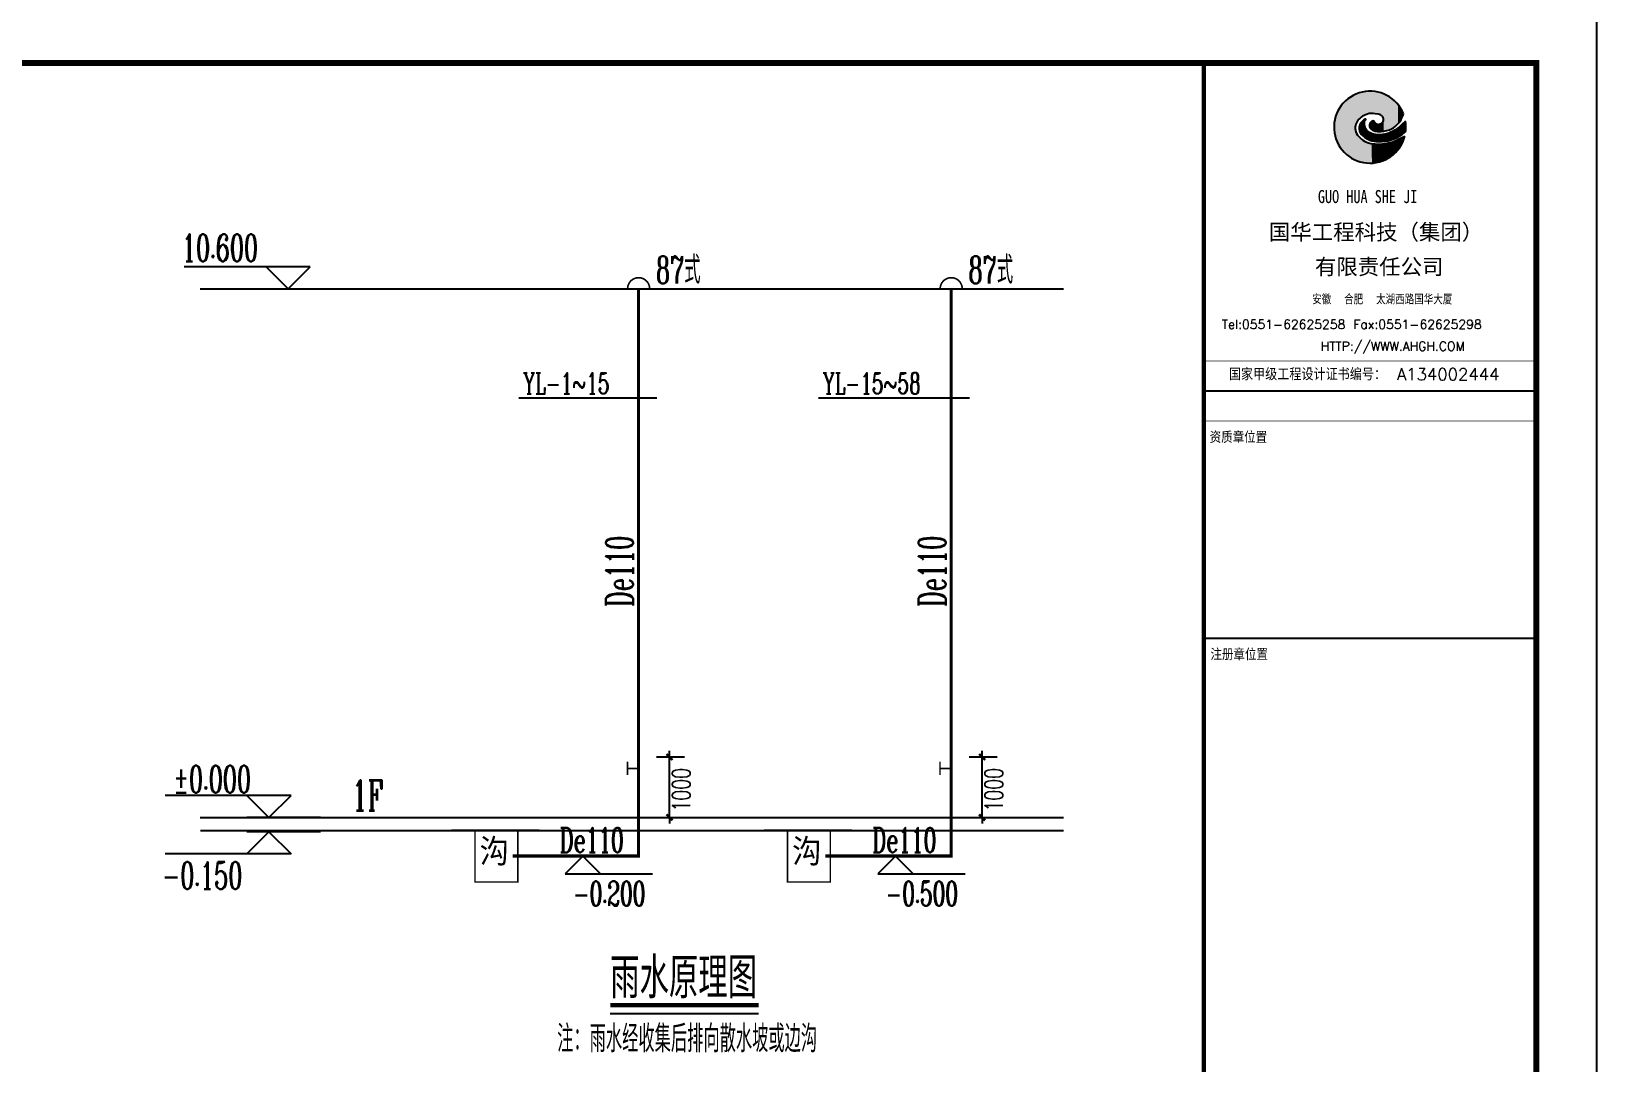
# Model space of a CAD drawing. Extents: x -409572 to -157272, y 600795 to 878326.
# Drawn here: x -361168 to -335272, y 818787 to 835851 of the extents above; entities that cross this region are included whole.
import ezdxf
from ezdxf.enums import TextEntityAlignment as Align

# ---------------------------------------------------------------- set-up
doc = ezdxf.new("R2010")
doc.units = 0
doc.header["$LTSCALE"] = 1000
doc.header["$MEASUREMENT"] = 0
doc.linetypes.add('PHANTOM2', pattern=[1.25, 0.625, -0.125, 0.125, -0.125, 0.125, -0.125])
doc.layers.get('0').update_dxf_attribs({"linetype": 'CONTINUOUS'})
doc.layers.get('DEFPOINTS').update_dxf_attribs({"linetype": 'CONTINUOUS'})
for name, color, linetype in [('0-给水标注', 7, 'CONTINUOUS'), ('DIM_ELEV', 3, 'CONTINUOUS'), ('DIM_雨水', 3, 'CONTINUOUS'), ('EQUIP_污水', 7, 'CONTINUOUS'), ('GPSCOMMON', 7, 'CONTINUOUS'), ('PIPE-雨水', 4, 'PHANTOM2'), ('PP-PM-TK', 7, 'CONTINUOUS'), ('PUB_TEXT', 7, 'CONTINUOUS'), ('TWT_DIM', 3, 'CONTINUOUS'), ('TWT_TEXT', 7, 'CONTINUOUS'), ('TWT_TITLE', 7, 'CONTINUOUS'), ('VPIPE_DIM', 3, 'CONTINUOUS'), ('WIRE-照明', 1, 'CONTINUOUS')]:
    doc.layers.add(name, color=color, linetype=linetype)
doc.styles.add('-黑体', font='simhei.ttf', dxfattribs={"width": 0.8})
doc.styles.add('_TCH_DIM', font='SIMPLEX', dxfattribs={"bigfont": 'GBCBIG'})
doc.styles.add('_TWT_SERIAL', font='COMPLEX', dxfattribs={"width": 0.8, "height": 3.5, "bigfont": 'HZTXT'})
doc.styles.add('DIM_FONT', font='SIMPLEX.shx', dxfattribs={"width": 0.7})
doc.styles.add('HZHT', font='simhei.ttf')
doc.styles.add('STY53', font='COMPLEX', dxfattribs={"width": 0.6, "bigfont": 'HZTXT'})
doc.styles.add('STYLE1', font='simhei.ttf', dxfattribs={"width": 0.8})
doc.styles.add('TQ', font='txt.shx', dxfattribs={"width": 0.8, "bigfont": 'hztxt.shx'})
doc.dimstyles.new('DIMN', dxfattribs={"dimtxt": 300, "dimasz": 100, "dimexe": 250, "dimexo": 300, "dimgap": 150, "dimtad": 1, "dimdec": 0, "dimzin": 0, "dimtxsty": 'DIM_FONT', "dimblk": 'ARCHTICK', "dimcen": 0.09, "dimclrt": 7, "dimazin": 3, "dimtfac": 1, "dimtdec": 0, "dimtix": 1, "dimtmove": 0, "dimatfit": 3, "dimtolj": 1, "dimtzin": 0})

# ---------------------------------------------------------------- blocks, each defined once
blk = doc.blocks.new('*U24')
at = {"layer": 'PP-PM-TK', "color": 1}
for points in [[(-390, 622), (-310, -666), (-310, 662)], [(-310, 662), (-302, -669), (-302, 667)], [(-310, -666), (-310, 662), (-302, -669)], [(-302, 667), (-300, 1), (-300, 667)], [(-300, 667), (-299, 9), (-299, 668)], [(-299, 668), (-289, 51), (-289, 673)], [(-289, 673), (-287, 62), (-287, 674)], [(-287, 674), (-274, 89), (-274, 680)], [(-274, 680), (-262, 115), (-262, 686)], [(-262, 686), (-255, 126), (-255, 688)], [(-262, 686), (-262, 115), (-262, 686)], [(-255, 688), (-231, 157), (-231, 695)], [(-231, 695), (-227, 163), (-227, 696)], [(-227, 696), (-222, 168), (-222, 697)], [(-222, 697), (-221, 168), (-221, 697)], [(-221, 697), (-215, 174), (-215, 699)], [(-215, 699), (-211, 177), (-211, 700)], [(-211, 700), (-202, 186), (-202, 703)], [(-202, 703), (-199, 188), (-199, 704)], [(-199, 704), (-185, 201), (-185, 708)], [(-185, 708), (-183, 203), (-183, 708)], [(-183, 708), (-179, 206), (-179, 709)], [(-179, 709), (-176, 208), (-176, 710)], [(-176, 710), (-175, 208), (-175, 710)], [(-175, 710), (-163, 216), (-163, 714)], [(-163, 714), (-142, 228), (-142, 719)], [(-142, 719), (-124, 239), (-124, 724)], [(-124, 724), (-123, 240), (-123, 724)], [(-123, 724), (-122, 240), (-122, 724)], [(-122, 724), (-114, 243), (-114, 725)], [(-114, 725), (-112, 244), (-112, 725)], [(-112, 725), (-112, 244), (-112, 725)], [(-112, 725), (-111, 244), (-111, 725)], [(-111, 725), (-110, 245), (-110, 725)], [(-110, 725), (-105, 247), (-105, 725)], [(-105, 725), (-102, 248), (-102, 726)], [(-102, 726), (-101, 249), (-101, 726)], [(-101, 726), (-95, 251), (-95, 726)], [(-95, 726), (-89, 254), (-89, 727)], [(-89, 727), (-85, 255), (-85, 727)], [(-85, 727), (-83, 256), (-83, 727)], [(-83, 727), (-79, 257), (-79, 727)], [(-79, 727), (-59, 265), (-59, 729)], [(-59, 729), (-54, 267), (-54, 729)], [(-54, 729), (-45, 270), (-45, 730)], [(-45, 730), (-34, 272), (-34, 731)], [(-34, 731), (-28, 273), (-28, 731)], [(-28, 731), (-19, 276), (-19, 732)], [(-19, 732), (-12, 276), (-12, 732)], [(-12, 732), (-10, 277), (-10, 732)], [(-10, 732), (-10, 277), (-10, 732)], [(-10, 732), (-9, 277), (-9, 732)], [(-9, 732), (-4, 277), (-4, 733)], [(-4, 733), (-3, 277), (-3, 733)], [(-3, 733), (2, 278), (2, 733)], [(2, 733), (7, 279), (7, 734)], [(7, 734), (16, 280), (16, 734)], [(16, 280), (16, 734), (18, 279)], [(16, 734), (18, 279), (18, 734)], [(18, 279), (18, 734), (21, 279)], [(21, 279), (21, 734), (28, 279)], [(28, 279), (28, 733), (30, 279)], [(30, 279), (30, 733), (40, 278)], [(40, 278), (40, 732), (44, 278)], [(44, 278), (44, 731), (58, 277)], [(58, 277), (58, 730), (69, 276)], [(69, 276), (69, 728), (70, 276)], [(70, 276), (70, 728), (84, 275)], [(84, 275), (84, 726), (85, 275)], [(85, 275), (85, 726), (108, 274)], [(108, 274), (108, 723), (108, 274)], [(108, 274), (108, 723), (108, 274)], [(108, 274), (108, 723), (109, 274)], [(109, 274), (109, 723), (112, 273)], [(112, 273), (112, 723), (135, 270)], [(135, 270), (135, 720), (147, 269)], [(147, 269), (147, 719), (152, 268)], [(152, 268), (152, 718), (152, 268)], [(152, 268), (152, 718), (159, 268)], [(159, 268), (159, 717), (160, 267)], [(160, 267), (160, 717), (164, 267)], [(164, 267), (164, 716), (171, 265)], [(171, 265), (171, 713), (179, 263)], [(179, 263), (179, 711), (185, 262)], [(185, 262), (185, 709), (191, 261)], [(191, 261), (191, 707), (207, 254)], [(207, 254), (207, 702), (209, 253)], [(209, 253), (209, 701), (217, 250)], [(217, 250), (217, 698), (225, 244)], [(225, 244), (225, 696), (243, 230)], [(243, 230), (243, 690), (246, 228)], [(246, 228), (246, 689), (248, 227)], [(248, 227), (248, 688), (249, 226)], [(249, 226), (249, 688), (255, 216)], [(255, 216), (255, 686), (266, 199)], [(266, 199), (266, 682), (270, 192)], [(270, 192), (270, 681), (276, 155)], [(-669, 303), (-627, -384), (-627, 377)], [(-627, 377), (-598, -422), (-598, 427)], [(-627, -384), (-627, 377), (-598, -422)], [(-598, 427), (-540, -498), (-540, 493)], [(-598, -422), (-598, 427), (-540, -498)], [(-540, 493), (-504, -531), (-504, 535)], [(-540, -498), (-540, 493), (-504, -531)], [(-504, 535), (-434, -593), (-434, 589)], [(-504, -531), (-504, 535), (-434, -593)], [(-434, 589), (-390, -619), (-390, 622)], [(-434, -593), (-434, 589), (-390, -619)], [(-390, -619), (-390, 622), (-310, -666)], [(-734, 26), (-725, -117), (-725, 92)], [(-725, 92), (-715, -155), (-715, 168)], [(-725, -117), (-725, 92), (-715, -155)], [(-715, 168), (-689, -255), (-689, 245)], [(-715, -155), (-715, 168), (-689, -255)], [(-689, 245), (-669, -296), (-669, 303)], [(-689, -255), (-689, 245), (-669, -296)], [(-669, -296), (-669, 303), (-627, -384)], [(-222, 3), (-221, -43), (-221, 4)], [(-221, 4), (-215, -82), (-215, 32)], [(-221, -43), (-221, 4), (-215, -82)], [(-215, 32), (-211, -92), (-211, 48)], [(-215, -82), (-215, 32), (-211, -92)], [(-211, 48), (-202, -118), (-202, 68)], [(-211, -92), (-211, 48), (-202, -118)], [(-202, 68), (-199, -122), (-199, 73)], [(-202, -118), (-202, 68), (-199, -122)], [(-199, 73), (-185, -143), (-185, 93)], [(-199, -122), (-199, 73), (-185, -143)], [(-185, 93), (-183, -145), (-183, 96)], [(-185, -143), (-185, 93), (-183, -145)], [(-183, 96), (-179, -149), (-179, 100)], [(-183, -145), (-183, 96), (-179, -149)], [(-179, 100), (-176, -152), (-176, 103)], [(-179, -149), (-179, 100), (-176, -152)], [(-176, 103), (-175, -153), (-175, 104)], [(-176, -152), (-176, 103), (-175, -153)], [(-175, 104), (-163, -165), (-163, 116)], [(-175, -153), (-175, 104), (-163, -165)], [(-163, 116), (-142, -181), (-142, 137)], [(-163, -165), (-163, 116), (-142, -181)], [(-142, 137), (-124, -195), (-124, 151)], [(-142, -181), (-142, 137), (-124, -195)], [(-124, 151), (-123, -196), (-123, 152)], [(-124, -195), (-124, 151), (-123, -196)], [(-123, 152), (-122, -196), (-122, 153)], [(-123, -196), (-123, 152), (-122, -196)], [(-122, 153), (-114, -202), (-114, 157)], [(-122, -196), (-122, 153), (-114, -202)], [(-114, 157), (-112, 107), (-112, 158)], [(-114, -202), (-114, 87), (-112, -204)], [(-112, 158), (-111, 117), (-111, 159)], [(-112, 158), (-112, 108), (-112, 158)], [(-112, -204), (-112, 45), (-112, -204)], [(-112, -204), (-112, 42), (-111, -204)], [(-111, 159), (-110, 119), (-110, 159)], [(-111, -204), (-111, 38), (-110, -205)], [(-110, 159), (-105, 131), (-105, 162)], [(-110, -205), (-110, 34), (-105, -208)], [(-105, 162), (-102, 135), (-102, 164)], [(-105, -208), (-105, 12), (-102, -210)], [(-102, 164), (-101, 137), (-101, 165)], [(-101, 165), (-95, 145), (-95, 166)], [(-95, 166), (-89, 151), (-89, 167)], [(-12, 25), (-10, 11), (-10, 47)], [(-10, 47), (-9, 4), (-9, 50)], [(-10, 11), (-10, 47), (-10, 10)], [(-10, 47), (-10, 10), (-10, 47)], [(-10, 10), (-10, 47), (-9, 4)], [(-9, 50), (-4, -7), (-4, 68)], [(-9, 4), (-9, 50), (-4, -7)], [(-4, 68), (-3, -8), (-3, 69)], [(-4, -7), (-4, 68), (-3, -8)], [(-3, 69), (2, -19), (2, 80)], [(-3, -8), (-3, 69), (2, -19)], [(2, 80), (7, -24), (7, 87)], [(2, -19), (2, 80), (7, -24)], [(7, 87), (16, -35), (16, 98)], [(7, -24), (7, 87), (16, -35)], [(16, 98), (18, -37), (18, 100)], [(16, -35), (16, 98), (18, -37)], [(18, 100), (21, -39), (21, 103)], [(18, -37), (18, 100), (21, -39)], [(21, 103), (28, -45), (28, 111)], [(21, -39), (21, 103), (28, -45)], [(28, 111), (30, -46), (30, 113)], [(28, -45), (28, 111), (30, -46)], [(30, 113), (40, -53), (40, 121)], [(30, -46), (30, 113), (40, -53)], [(40, 121), (44, -56), (44, 124)], [(40, -53), (40, 121), (44, -56)], [(44, 124), (58, -63), (58, 135)], [(44, -56), (44, 124), (58, -63)], [(58, -63), (58, 135), (69, -69)], [(69, -69), (69, 126), (70, -69)], [(70, -69), (70, 125), (84, -74)], [(84, -74), (84, 113), (85, -74)], [(85, -74), (85, 112), (108, -81)], [(108, -81), (108, 88), (108, -82)], [(108, -82), (108, 87), (108, -82)], [(108, -82), (108, 87), (109, -82)], [(109, -82), (109, 87), (112, -82)], [(112, -82), (112, 84), (135, -86)], [(135, -86), (135, 66), (147, -88)], [(147, -88), (147, 62), (152, -88)], [(152, -88), (152, 60), (152, -89)], [(152, -89), (152, 60), (159, -89)], [(159, -89), (159, 59), (160, -89)], [(160, -89), (160, 59), (164, -89)], [(164, -89), (164, 59), (171, -89)], [(171, 58), (179, -90), (179, 60)], [(171, -89), (171, 58), (179, -90)], [(179, 60), (185, -90), (185, 61)], [(179, -90), (179, 60), (185, -90)], [(185, 61), (191, -90), (191, 62)], [(191, 62), (207, -89), (207, 65)], [(207, 65), (209, -89), (209, 66)], [(209, 66), (217, -89), (217, 70)], [(217, 70), (225, -89), (225, 75)], [(225, 75), (243, -87), (243, 86)], [(243, 86), (246, -86), (246, 91)], [(246, 91), (248, -86), (248, 93)], [(248, 93), (249, -86), (249, 94)], [(249, 94), (255, -86), (255, 102)], [(255, 102), (266, -84), (266, 117)], [(266, 117), (270, -84), (270, 133)], [(270, 133), (276, -83), (276, 155)], [(569, -14), (588, -190), (588, 2)], [(588, 2), (593, -187), (593, 6)], [(593, 6), (610, -177), (610, 20)], [(610, 20), (616, -173), (616, 25)], [(616, 25), (618, -171), (618, 27)], [(618, 27), (637, -159), (637, 43)], [(637, 43), (643, -155), (643, 48)], [(643, 48), (653, -148), (653, 57)], [(653, 57), (662, -142), (662, 66)], [(662, 66), (664, -140), (664, 68)], [(664, 68), (683, -126), (683, 86)], [(683, 86), (711, -105), (711, 112)], [(711, 112), (724, -95), (724, 124)], [(-302, -669), (-302, -30), (-300, -669)], [(-300, -669), (-300, -43), (-299, -670)], [(-299, -670), (-299, -61), (-289, -673)], [(-289, -673), (-289, -97), (-287, -674)], [(-287, -674), (-287, -102), (-274, -679)], [(-274, -679), (-274, -130), (-262, -683)], [(-262, -683), (-262, -150), (-262, -683)], [(-262, -683), (-262, -150), (-255, -686)], [(-255, -686), (-255, -162), (-231, -694)], [(-231, -694), (-231, -192), (-227, -695)], [(-227, -695), (-227, -195), (-222, -697)], [(-222, -697), (-222, -201), (-221, -697)], [(-221, -697), (-221, -201), (-215, -699)], [(-215, -699), (-215, -207), (-211, -701)], [(-211, -701), (-211, -210), (-202, -704)], [(-202, -704), (-202, -219), (-199, -705)], [(-199, -705), (-199, -222), (-185, -710)], [(-185, -710), (-185, -235), (-183, -711)], [(-183, -711), (-183, -237), (-179, -712)], [(-179, -712), (-179, -241), (-176, -713)], [(-176, -713), (-176, -244), (-175, -713)], [(-175, -713), (-175, -244), (-163, -715)], [(-163, -715), (-163, -252), (-142, -718)], [(-142, -718), (-142, -265), (-124, -721)], [(-124, -721), (-124, -276), (-123, -721)], [(-123, -721), (-123, -277), (-122, -721)], [(-122, -721), (-122, -277), (-114, -722)], [(-114, -722), (-114, -282), (-112, -723)], [(-112, -723), (-112, -284), (-112, -723)], [(-112, -723), (-112, -284), (-111, -723)], [(-111, -723), (-111, -284), (-110, -723)], [(-110, -723), (-110, -285), (-105, -724)], [(-105, -724), (-105, -287), (-102, -724)], [(-102, -210), (-102, -2), (-101, -212)], [(-102, -724), (-102, -288), (-101, -724)], [(-101, -212), (-101, -5), (-95, -215)], [(-101, -724), (-101, -289), (-95, -725)], [(-95, -215), (-95, -17), (-89, -219)], [(-95, -725), (-95, -291), (-89, -726)], [(-89, -219), (-89, -28), (-85, -222)], [(-89, -726), (-89, -294), (-85, -727)], [(-85, -222), (-85, -35), (-83, -223)], [(-85, -727), (-85, -295), (-83, -727)], [(-83, -223), (-83, -39), (-79, -226)], [(-83, -727), (-83, -296), (-79, -727)], [(-79, -226), (-79, -46), (-59, -239)], [(-79, -727), (-79, -298), (-59, -730)], [(-59, -239), (-59, -68), (-54, -241)], [(-59, -730), (-59, -306), (-54, -731)], [(-54, -241), (-54, -73), (-45, -246)], [(-54, -731), (-54, -308), (-45, -732)], [(-45, -246), (-45, -83), (-34, -252)], [(-45, -732), (-45, -312), (-34, -734)], [(-34, -252), (-34, -91), (-28, -254)], [(-28, -254), (-28, -95), (-19, -259)], [(-19, -259), (-19, -101), (-12, -263)], [(-12, -263), (-12, -106), (-10, -264)], [(-10, -264), (-10, -108), (-10, -264)], [(-10, -264), (-10, -108), (-9, -264)], [(-9, -264), (-9, -108), (-4, -267)], [(-4, -267), (-4, -111), (-3, -267)], [(-3, -267), (-3, -111), (2, -269)], [(2, -269), (2, -114), (7, -270)], [(7, -270), (7, -116), (16, -273)], [(16, -273), (16, -121), (18, -274)], [(18, -274), (18, -122), (21, -274)], [(21, -274), (21, -123), (28, -277)], [(28, -277), (28, -127), (30, -277)], [(30, -277), (30, -128), (40, -280)], [(40, -280), (40, -131), (44, -281)], [(44, -281), (44, -133), (58, -283)], [(58, -283), (58, -137), (69, -285)], [(69, -285), (69, -141), (70, -285)], [(70, -285), (70, -141), (84, -288)], [(84, -288), (84, -144), (85, -288)], [(85, -288), (85, -144), (108, -289)], [(108, -289), (108, -149), (108, -289)], [(108, -289), (108, -149), (108, -289)], [(108, -289), (108, -149), (109, -289)], [(109, -289), (109, -150), (112, -289)], [(112, -289), (112, -150), (135, -291)], [(135, -291), (135, -153), (147, -291)], [(147, -291), (147, -154), (152, -291)], [(152, -291), (152, -155), (152, -291)], [(152, -291), (152, -155), (159, -292)], [(159, -292), (159, -155), (160, -292)], [(160, -292), (160, -156), (164, -292)], [(164, -292), (164, -156), (171, -292)], [(171, -292), (171, -156), (179, -293)], [(207, -156), (209, -291), (209, -156)], [(209, -156), (217, -291), (217, -155)], [(217, -155), (225, -290), (225, -155)], [(225, -155), (243, -289), (243, -153)], [(243, -153), (246, -289), (246, -153)], [(246, -153), (248, -289), (248, -153)], [(248, -153), (249, -289), (249, -153)], [(249, -153), (255, -289), (255, -152)], [(255, -152), (266, -288), (266, -150)], [(266, -150), (270, -288), (270, -150)], [(270, -150), (276, -288), (276, -149)], [(276, -149), (283, -287), (283, -147)], [(283, -147), (296, -287), (296, -145)], [(296, -145), (302, -286), (302, -144)], [(302, -144), (307, -286), (307, -143)], [(307, -143), (311, -285), (311, -142)], [(311, -142), (341, -281), (341, -133)], [(341, -133), (369, -276), (369, -125)], [(369, -125), (375, -275), (375, -123)], [(375, -123), (377, -275), (377, -123)], [(377, -123), (383, -273), (383, -121)], [(383, -121), (397, -269), (397, -115)], [(383, -320), (397, -616), (397, -316)], [(397, -115), (421, -264), (421, -104)], [(397, -316), (421, -598), (421, -309)], [(421, -104), (431, -261), (431, -100)], [(421, -309), (431, -591), (431, -307)], [(431, -100), (444, -256), (444, -94)], [(431, -307), (444, -581), (444, -303)], [(444, -94), (450, -254), (450, -91)], [(444, -303), (450, -576), (450, -300)], [(450, -91), (460, -250), (460, -87)], [(450, -300), (460, -569), (460, -297)], [(460, -87), (483, -242), (483, -74)], [(460, -297), (483, -552), (483, -288)], [(483, -74), (492, -239), (492, -68)], [(483, -288), (492, -546), (492, -285)], [(492, -68), (509, -231), (509, -58)], [(492, -68), (492, -239), (492, -68)], [(492, -284), (509, -527), (509, -278)], [(492, -285), (492, -545), (492, -284)], [(509, -58), (512, -229), (512, -56)], [(509, -278), (512, -524), (512, -277)], [(512, -56), (513, -229), (513, -55)], [(512, -277), (513, -522), (513, -276)], [(513, -55), (530, -221), (530, -43)], [(513, -276), (530, -504), (530, -269)], [(530, -43), (542, -215), (542, -35)], [(530, -269), (542, -491), (542, -263)], [(542, -35), (552, -210), (552, -28)], [(542, -263), (552, -480), (552, -258)], [(552, -28), (555, -209), (555, -25)], [(552, -258), (555, -476), (555, -257)], [(555, -25), (569, -201), (569, -14)], [(555, -257), (569, -461), (569, -251)], [(569, -251), (588, -440), (588, -242)], [(588, -242), (593, -432), (593, -239)], [(593, -239), (610, -405), (610, -232)], [(610, -232), (616, -395), (616, -229)], [(616, -229), (618, -391), (618, -228)], [(618, -228), (637, -360), (637, -219)], [(637, -219), (643, -350), (643, -217)], [(643, -217), (653, -334), (653, -212)], [(653, -212), (662, -318), (662, -207)], [(662, -207), (664, -312), (664, -206)], [(664, -206), (683, -260), (683, -197)], [(683, -260), (683, -197), (711, -183)], [(152, -344), (152, -716), (152, -344)], [(152, -344), (159, -714), (159, -344)], [(159, -344), (160, -714), (160, -344)], [(160, -344), (164, -713), (164, -344)], [(164, -344), (171, -711), (171, -344)], [(171, -344), (179, -709), (179, -343)], [(179, -343), (185, -707), (185, -343)], [(185, -343), (191, -706), (191, -343)], [(191, -343), (207, -702), (207, -342)], [(207, -342), (209, -701), (209, -342)], [(209, -342), (217, -699), (217, -342)], [(217, -342), (225, -697), (225, -341)], [(225, -341), (243, -693), (243, -340)], [(243, -340), (246, -692), (246, -340)], [(246, -340), (248, -692), (248, -340)], [(248, -340), (249, -691), (249, -340)], [(249, -340), (255, -688), (255, -339)], [(255, -339), (266, -683), (266, -338)], [(266, -338), (270, -681), (270, -338)], [(270, -338), (276, -678), (276, -337)], [(276, -337), (283, -675), (283, -337)], [(283, -337), (296, -669), (296, -335)], [(296, -335), (302, -666), (302, -335)], [(302, -335), (307, -664), (307, -334)], [(307, -334), (311, -662), (311, -334)], [(311, -334), (341, -648), (341, -328)], [(341, -328), (369, -634), (369, -323)], [(369, -323), (375, -631), (375, -322)], [(375, -322), (377, -631), (377, -322)], [(377, -322), (383, -626), (383, -320)]]:
    blk.add_solid(points, dxfattribs=at)
at = {"layer": 'PP-PM-TK', "color": 1, "extrusion": (0, 0, -1)}
for points in [[(302, -30), (302, 667), (300, 1)], [(300, 1), (300, 667), (299, 9)], [(299, 9), (299, 668), (289, 51)], [(289, 51), (289, 673), (287, 62)], [(287, 62), (287, 674), (274, 89)], [(274, 89), (274, 680), (262, 115)], [(262, 115), (262, 686), (262, 115)], [(262, 115), (262, 686), (255, 126)], [(255, 126), (255, 688), (231, 157)], [(231, 157), (231, 695), (227, 163)], [(227, 163), (227, 696), (222, 168)], [(222, 168), (222, 697), (221, 168)], [(221, 168), (221, 697), (215, 174)], [(215, 174), (215, 699), (211, 177)], [(211, 177), (211, 700), (202, 186)], [(202, 186), (202, 703), (199, 188)], [(199, 188), (199, 704), (185, 201)], [(185, 201), (185, 708), (183, 203)], [(183, 203), (183, 708), (179, 206)], [(179, 206), (179, 709), (176, 208)], [(176, 208), (176, 710), (175, 208)], [(175, 208), (175, 710), (163, 216)], [(163, 216), (163, 714), (142, 228)], [(142, 228), (142, 719), (124, 239)], [(124, 239), (124, 724), (123, 240)], [(123, 240), (123, 724), (122, 240)], [(122, 240), (122, 724), (114, 243)], [(114, 243), (114, 725), (112, 244)], [(112, 244), (112, 725), (112, 244)], [(112, 244), (112, 725), (111, 244)], [(111, 244), (111, 725), (110, 245)], [(110, 245), (110, 725), (105, 247)], [(105, 247), (105, 725), (102, 248)], [(102, 248), (102, 726), (101, 249)], [(101, 249), (101, 726), (95, 251)], [(95, 251), (95, 726), (89, 254)], [(89, 254), (89, 727), (85, 255)], [(85, 255), (85, 727), (83, 256)], [(83, 256), (83, 727), (79, 257)], [(79, 257), (79, 727), (59, 265)], [(59, 265), (59, 729), (54, 267)], [(54, 267), (54, 729), (45, 270)], [(45, 270), (45, 730), (34, 272)], [(34, 272), (34, 731), (28, 273)], [(28, 273), (28, 731), (19, 276)], [(19, 276), (19, 732), (12, 276)], [(12, 276), (12, 732), (10, 277)], [(10, 277), (10, 732), (10, 277)], [(10, 277), (10, 732), (9, 277)], [(9, 277), (9, 732), (4, 277)], [(4, 277), (4, 733), (3, 277)], [(3, 277), (3, 733), (-2, 278)], [(-2, 278), (-2, 733), (-7, 279)], [(-7, 279), (-7, 734), (-16, 280)], [(-18, 734), (-21, 279), (-21, 734)], [(-21, 734), (-28, 279), (-28, 733)], [(-28, 733), (-30, 279), (-30, 733)], [(-30, 733), (-40, 278), (-40, 732)], [(-40, 732), (-44, 278), (-44, 731)], [(-44, 731), (-58, 277), (-58, 730)], [(-58, 730), (-69, 276), (-69, 728)], [(-69, 728), (-70, 276), (-70, 728)], [(-70, 728), (-84, 275), (-84, 726)], [(-84, 726), (-85, 275), (-85, 726)], [(-85, 726), (-108, 274), (-108, 723)], [(-108, 723), (-108, 274), (-108, 723)], [(-108, 723), (-108, 274), (-108, 723)], [(-108, 723), (-109, 274), (-109, 723)], [(-109, 723), (-112, 273), (-112, 723)], [(-112, 723), (-135, 270), (-135, 720)], [(-135, 720), (-147, 269), (-147, 719)], [(-147, 719), (-152, 268), (-152, 718)], [(-152, 718), (-152, 268), (-152, 718)], [(-152, 718), (-159, 268), (-159, 717)], [(-159, 717), (-160, 267), (-160, 717)], [(-160, 717), (-164, 267), (-164, 716)], [(-164, 716), (-171, 265), (-171, 713)], [(-171, 713), (-179, 263), (-179, 711)], [(-179, 711), (-185, 262), (-185, 709)], [(-185, 709), (-191, 261), (-191, 707)], [(-191, 707), (-207, 254), (-207, 702)], [(-207, 702), (-209, 253), (-209, 701)], [(-209, 701), (-217, 250), (-217, 698)], [(-217, 698), (-225, 244), (-225, 696)], [(-225, 696), (-243, 230), (-243, 690)], [(-243, 690), (-246, 228), (-246, 689)], [(-246, 689), (-248, 227), (-248, 688)], [(-248, 688), (-249, 226), (-249, 688)], [(-249, 688), (-255, 216), (-255, 686)], [(-255, 686), (-266, 199), (-266, 682)], [(-266, 682), (-270, 192), (-270, 681)], [(-270, 681), (-276, 155), (-276, 679)], [(-276, -83), (-276, 679), (-283, -83)], [(-276, 679), (-283, -83), (-283, 677)], [(-283, -83), (-283, 677), (-296, -80)], [(-283, 677), (-296, -80), (-296, 672)], [(-296, -80), (-296, 672), (-302, -79)], [(-296, 672), (-302, -79), (-302, 669)], [(-302, -79), (-302, 669), (-307, -78)], [(-302, 669), (-307, -78), (-307, 666)], [(-307, -78), (-307, 666), (-311, -77)], [(-307, 666), (-311, -77), (-311, 664)], [(-311, -77), (-311, 664), (-341, -71)], [(-311, 664), (-341, -71), (-341, 647)], [(-341, -71), (-341, 647), (-369, -62)], [(-341, 647), (-369, -62), (-369, 631)], [(-369, -62), (-369, 631), (-375, -61)], [(-369, 631), (-375, -61), (-375, 628)], [(-375, -61), (-375, 628), (-377, -60)], [(-375, 628), (-377, -60), (-377, 627)], [(-377, -60), (-377, 627), (-383, -58)], [(-377, 627), (-383, -58), (-383, 623)], [(-383, -58), (-383, 623), (-397, -54)], [(-383, 623), (-397, -54), (-397, 616)], [(-397, -54), (-397, 616), (-421, -43)], [(-397, 616), (-421, -43), (-421, 602)], [(-421, -43), (-421, 602), (-431, -38)], [(-421, 602), (-431, -38), (-431, 594)], [(-431, -38), (-431, 594), (-444, -32)], [(-431, 594), (-444, -32), (-444, 582)], [(-444, -32), (-444, 582), (-450, -29)], [(-444, 582), (-450, -29), (-450, 577)], [(-450, -29), (-450, 577), (-460, -23)], [(-450, 577), (-460, -23), (-460, 568)], [(-460, -23), (-460, 568), (-483, -10)], [(-460, 568), (-483, -10), (-483, 549)], [(-483, -10), (-483, 549), (-492, -3)], [(-483, 549), (-492, -3), (-492, 541)], [(-492, -3), (-492, 541), (-492, -3)], [(-492, 541), (-492, -3), (-492, 541)], [(-492, -3), (-492, 541), (-509, 10)], [(-492, 541), (-509, 10), (-509, 527)], [(-509, 10), (-509, 527), (-512, 12)], [(-509, 527), (-512, 12), (-512, 524)], [(-512, 12), (-512, 524), (-513, 13)], [(-512, 524), (-513, 13), (-513, 523)], [(-513, 13), (-513, 523), (-530, 27)], [(-513, 523), (-530, 27), (-530, 509)], [(-530, 27), (-530, 509), (-542, 38)], [(-530, 509), (-542, 38), (-542, 493)], [(-542, 38), (-542, 493), (-552, 48)], [(-542, 493), (-552, 48), (-552, 481)], [(-552, 48), (-552, 481), (-555, 52)], [(-552, 481), (-555, 52), (-555, 476)], [(-555, 52), (-555, 476), (-569, 65)], [(-555, 476), (-569, 65), (-569, 460)], [(-569, 65), (-569, 460), (-588, 89)], [(-569, 460), (-588, 89), (-588, 435)], [(-588, 89), (-588, 435), (-593, 95)], [(-588, 435), (-593, 95), (-593, 429)], [(-593, 95), (-593, 429), (-610, 118)], [(-593, 429), (-610, 118), (-610, 408)], [(-610, 118), (-610, 408), (-616, 126)], [(-610, 408), (-616, 126), (-616, 400)], [(-616, 126), (-616, 400), (-618, 131)], [(-616, 400), (-618, 131), (-618, 397)], [(-618, 131), (-618, 397), (-637, 164)], [(-618, 397), (-637, 164), (-637, 361)], [(-637, 164), (-637, 361), (-643, 175)], [(-637, 361), (-643, 175), (-643, 349)], [(-643, 175), (-643, 349), (-653, 192)], [(-643, 349), (-653, 192), (-653, 330)], [(-653, 192), (-653, 330), (-662, 217)], [(-653, 330), (-662, 217), (-662, 311)], [(114, 87), (114, 157), (112, 107)], [(114, 87), (112, -204), (112, 45)], [(112, 107), (112, 158), (112, 108)], [(112, 108), (112, 158), (111, 117)], [(112, 45), (112, -204), (112, 42)], [(112, 42), (111, -204), (111, 38)], [(111, 117), (111, 159), (110, 119)], [(111, 38), (110, -205), (110, 34)], [(110, 119), (110, 159), (105, 131)], [(110, 34), (105, -208), (105, 12)], [(105, 131), (105, 162), (102, 135)], [(105, 12), (102, -210), (102, -2)], [(102, 135), (102, 164), (101, 137)], [(101, 137), (101, 165), (95, 145)], [(95, 145), (95, 166), (89, 151)], [(89, 151), (89, 167), (85, 154)], [(89, 167), (85, 154), (85, 164)], [(85, 154), (85, 164), (83, 163)], [(-58, 135), (-69, -69), (-69, 126)], [(-69, 126), (-70, -69), (-70, 125)], [(-70, 125), (-84, -74), (-84, 113)], [(-84, 113), (-85, -74), (-85, 112)], [(-85, 112), (-108, -81), (-108, 88)], [(-108, 88), (-108, -82), (-108, 87)], [(-108, 87), (-108, -82), (-108, 87)], [(-108, 87), (-109, -82), (-109, 87)], [(-109, 87), (-112, -82), (-112, 84)], [(-112, 84), (-135, -86), (-135, 66)], [(-135, 66), (-147, -88), (-147, 62)], [(-147, 62), (-152, -88), (-152, 60)], [(-152, 60), (-152, -89), (-152, 60)], [(-152, 60), (-159, -89), (-159, 59)], [(-159, 59), (-160, -89), (-160, 59)], [(-160, 59), (-164, -89), (-164, 59)], [(-164, 59), (-171, -89), (-171, 58)], [(-185, -90), (-185, 61), (-191, -90)], [(-191, -90), (-191, 62), (-207, -89)], [(-207, -89), (-207, 65), (-209, -89)], [(-209, -89), (-209, 66), (-217, -89)], [(-217, -89), (-217, 70), (-225, -89)], [(-225, -89), (-225, 75), (-243, -87)], [(-243, -87), (-243, 86), (-246, -86)], [(-246, -86), (-246, 91), (-248, -86)], [(-248, -86), (-248, 93), (-249, -86)], [(-249, -86), (-249, 94), (-255, -86)], [(-255, -86), (-255, 102), (-266, -84)], [(-266, -84), (-266, 117), (-270, -84)], [(-270, -84), (-270, 133), (-276, -83)], [(-588, -190), (-588, 2), (-593, -187)], [(-593, -187), (-593, 6), (-610, -177)], [(-610, -177), (-610, 20), (-616, -173)], [(-616, -173), (-616, 25), (-618, -171)], [(-618, -171), (-618, 27), (-637, -159)], [(-637, -159), (-637, 43), (-643, -155)], [(-643, -155), (-643, 48), (-653, -148)], [(-653, -148), (-653, 57), (-662, -142)], [(-662, 217), (-662, 311), (-664, 222)], [(-662, 311), (-664, 222), (-664, 307)], [(-662, -142), (-662, 66), (-664, -140)], [(-664, 222), (-664, 307), (-683, 270)], [(-664, -140), (-664, 68), (-683, -126)], [(-683, -126), (-683, 86), (-711, -105)], [(-711, -105), (-711, 112), (-724, -95)], [(-724, -95), (-724, 124), (-729, -91)], [(-724, 124), (-729, -91), (-729, 74)], [(-729, -91), (-729, 74), (-734, 17)], [(302, -30), (300, -669), (300, -43)], [(300, -43), (299, -670), (299, -61)], [(299, -61), (289, -673), (289, -97)], [(289, -97), (287, -674), (287, -102)], [(287, -102), (274, -679), (274, -130)], [(274, -130), (262, -683), (262, -150)], [(262, -150), (262, -683), (262, -150)], [(262, -150), (255, -686), (255, -162)], [(255, -162), (231, -694), (231, -192)], [(231, -192), (227, -695), (227, -195)], [(227, -195), (222, -697), (222, -201)], [(222, -201), (221, -697), (221, -201)], [(221, -201), (215, -699), (215, -207)], [(215, -207), (211, -701), (211, -210)], [(211, -210), (202, -704), (202, -219)], [(202, -219), (199, -705), (199, -222)], [(199, -222), (185, -710), (185, -235)], [(185, -235), (183, -711), (183, -237)], [(183, -237), (179, -712), (179, -241)], [(179, -241), (176, -713), (176, -244)], [(176, -244), (175, -713), (175, -244)], [(175, -244), (163, -715), (163, -252)], [(163, -252), (142, -718), (142, -265)], [(142, -265), (124, -721), (124, -276)], [(124, -276), (123, -721), (123, -277)], [(123, -277), (122, -721), (122, -277)], [(122, -277), (114, -722), (114, -282)], [(114, -282), (112, -723), (112, -284)], [(112, -284), (112, -723), (112, -284)], [(112, -284), (111, -723), (111, -284)], [(111, -284), (110, -723), (110, -285)], [(110, -285), (105, -724), (105, -287)], [(105, -287), (102, -724), (102, -288)], [(102, -2), (101, -212), (101, -5)], [(102, -288), (101, -724), (101, -289)], [(101, -5), (95, -215), (95, -17)], [(101, -289), (95, -725), (95, -291)], [(95, -17), (89, -219), (89, -28)], [(95, -291), (89, -726), (89, -294)], [(89, -28), (85, -222), (85, -35)], [(89, -294), (85, -727), (85, -295)], [(85, -35), (83, -223), (83, -39)], [(85, -295), (83, -727), (83, -296)], [(83, -39), (79, -226), (79, -46)], [(83, -296), (79, -727), (79, -298)], [(79, -46), (59, -239), (59, -68)], [(79, -298), (59, -730), (59, -306)], [(59, -68), (54, -241), (54, -73)], [(59, -306), (54, -731), (54, -308)], [(54, -73), (45, -246), (45, -83)], [(54, -308), (45, -732), (45, -312)], [(45, -83), (34, -252), (34, -91)], [(45, -312), (34, -734), (34, -316)], [(34, -91), (28, -254), (28, -95)], [(34, -734), (34, -316), (28, -734)], [(34, -316), (28, -734), (28, -319)], [(28, -95), (19, -259), (19, -101)], [(28, -734), (28, -319), (19, -733)], [(28, -319), (19, -733), (19, -321)], [(19, -101), (12, -263), (12, -106)], [(12, -106), (10, -264), (10, -108)], [(10, -108), (10, -264), (10, -108)], [(10, -108), (9, -264), (9, -108)], [(9, -108), (4, -267), (4, -111)], [(4, -111), (3, -267), (3, -111)], [(3, -111), (-2, -269), (-2, -114)], [(-2, -114), (-7, -270), (-7, -116)], [(-7, -116), (-16, -273), (-16, -121)], [(-16, -121), (-18, -274), (-18, -122)], [(-18, -122), (-21, -274), (-21, -123)], [(-21, -123), (-28, -277), (-28, -127)], [(-28, -127), (-30, -277), (-30, -128)], [(-30, -128), (-40, -280), (-40, -131)], [(-40, -131), (-44, -281), (-44, -133)], [(-44, -133), (-58, -283), (-58, -137)], [(-58, -137), (-69, -285), (-69, -141)], [(-69, -141), (-70, -285), (-70, -141)], [(-70, -141), (-84, -288), (-84, -144)], [(-84, -144), (-85, -288), (-85, -144)], [(-85, -144), (-108, -289), (-108, -149)], [(-108, -149), (-108, -289), (-108, -149)], [(-108, -149), (-108, -289), (-108, -149)], [(-108, -149), (-109, -289), (-109, -150)], [(-109, -150), (-112, -289), (-112, -150)], [(-112, -150), (-135, -291), (-135, -153)], [(-135, -153), (-147, -291), (-147, -154)], [(-147, -154), (-152, -291), (-152, -155)], [(-152, -155), (-152, -291), (-152, -155)], [(-152, -155), (-159, -292), (-159, -155)], [(-159, -155), (-160, -292), (-160, -156)], [(-160, -156), (-164, -292), (-164, -156)], [(-164, -156), (-171, -292), (-171, -156)], [(-171, -156), (-179, -293), (-179, -156)], [(-179, -293), (-179, -156), (-185, -292)], [(-179, -156), (-185, -292), (-185, -156)], [(-185, -292), (-185, -156), (-191, -292)], [(-185, -156), (-191, -292), (-191, -156)], [(-191, -292), (-191, -156), (-207, -291)], [(-191, -156), (-207, -291), (-207, -156)], [(-207, -291), (-207, -156), (-209, -291)], [(-209, -291), (-209, -156), (-217, -291)], [(-217, -291), (-217, -155), (-225, -290)], [(-225, -290), (-225, -155), (-243, -289)], [(-243, -289), (-243, -153), (-246, -289)], [(-246, -289), (-246, -153), (-248, -289)], [(-248, -289), (-248, -153), (-249, -289)], [(-249, -289), (-249, -153), (-255, -289)], [(-255, -289), (-255, -152), (-266, -288)], [(-266, -288), (-266, -150), (-270, -288)], [(-270, -288), (-270, -150), (-276, -288)], [(-276, -288), (-276, -149), (-283, -287)], [(-283, -287), (-283, -147), (-296, -287)], [(-296, -287), (-296, -145), (-302, -286)], [(-302, -286), (-302, -144), (-307, -286)], [(-307, -286), (-307, -143), (-311, -285)], [(-311, -285), (-311, -142), (-341, -281)], [(-341, -281), (-341, -133), (-369, -276)], [(-369, -276), (-369, -125), (-375, -275)], [(-375, -275), (-375, -123), (-377, -275)], [(-377, -275), (-377, -123), (-383, -273)], [(-383, -273), (-383, -121), (-397, -269)], [(-397, -269), (-397, -115), (-421, -264)], [(-397, -616), (-397, -316), (-421, -598)], [(-421, -264), (-421, -104), (-431, -261)], [(-421, -598), (-421, -309), (-431, -591)], [(-431, -261), (-431, -100), (-444, -256)], [(-431, -591), (-431, -307), (-444, -581)], [(-444, -256), (-444, -94), (-450, -254)], [(-444, -581), (-444, -303), (-450, -576)], [(-450, -254), (-450, -91), (-460, -250)], [(-450, -576), (-450, -300), (-460, -569)], [(-460, -250), (-460, -87), (-483, -242)], [(-460, -569), (-460, -297), (-483, -552)], [(-483, -242), (-483, -74), (-492, -239)], [(-483, -552), (-483, -288), (-492, -546)], [(-492, -239), (-492, -68), (-492, -239)], [(-492, -239), (-492, -68), (-509, -231)], [(-492, -545), (-492, -284), (-509, -527)], [(-492, -546), (-492, -285), (-492, -545)], [(-509, -231), (-509, -58), (-512, -229)], [(-509, -527), (-509, -278), (-512, -524)], [(-512, -229), (-512, -56), (-513, -229)], [(-512, -524), (-512, -277), (-513, -522)], [(-513, -229), (-513, -55), (-530, -221)], [(-513, -522), (-513, -276), (-530, -504)], [(-530, -221), (-530, -43), (-542, -215)], [(-530, -504), (-530, -269), (-542, -491)], [(-542, -215), (-542, -35), (-552, -210)], [(-542, -491), (-542, -263), (-552, -480)], [(-552, -210), (-552, -28), (-555, -209)], [(-552, -480), (-552, -258), (-555, -476)], [(-555, -209), (-555, -25), (-569, -201)], [(-555, -476), (-555, -257), (-569, -461)], [(-569, -201), (-569, -14), (-588, -190)], [(-569, -461), (-569, -251), (-588, -440)], [(-588, -440), (-588, -242), (-593, -432)], [(-593, -432), (-593, -239), (-610, -405)], [(-610, -405), (-610, -232), (-616, -395)], [(-616, -395), (-616, -229), (-618, -391)], [(-618, -391), (-618, -228), (-637, -360)], [(-637, -360), (-637, -219), (-643, -350)], [(-643, -350), (-643, -217), (-653, -334)], [(-653, -334), (-653, -212), (-662, -318)], [(-662, -318), (-662, -207), (-664, -312)], [(-664, -312), (-664, -206), (-683, -260)], [(19, -733), (19, -321), (12, -733)], [(19, -321), (12, -733), (12, -322)], [(12, -733), (12, -322), (10, -733)], [(12, -322), (10, -733), (10, -323)], [(10, -733), (10, -323), (10, -733)], [(10, -323), (10, -733), (10, -323)], [(10, -733), (10, -323), (9, -733)], [(10, -323), (9, -733), (9, -323)], [(9, -733), (9, -323), (4, -732)], [(9, -323), (4, -732), (4, -324)], [(4, -732), (4, -324), (3, -732)], [(4, -324), (3, -732), (3, -324)], [(3, -732), (3, -324), (-2, -732)], [(3, -324), (-2, -732), (-2, -326)], [(-2, -732), (-2, -326), (-7, -732)], [(-2, -326), (-7, -732), (-7, -327)], [(-7, -732), (-7, -327), (-16, -731)], [(-7, -327), (-16, -731), (-16, -329)], [(-16, -731), (-16, -329), (-18, -731)], [(-16, -329), (-18, -731), (-18, -329)], [(-18, -731), (-18, -329), (-21, -731)], [(-18, -329), (-21, -731), (-21, -330)], [(-21, -731), (-21, -330), (-28, -731)], [(-21, -330), (-28, -731), (-28, -332)], [(-28, -731), (-28, -332), (-30, -731)], [(-28, -332), (-30, -731), (-30, -332)], [(-30, -731), (-30, -332), (-40, -730)], [(-30, -332), (-40, -730), (-40, -334)], [(-40, -730), (-40, -334), (-44, -730)], [(-40, -334), (-44, -730), (-44, -335)], [(-44, -730), (-44, -335), (-58, -729)], [(-44, -335), (-58, -729), (-58, -338)], [(-58, -729), (-58, -338), (-69, -729)], [(-58, -338), (-69, -729), (-69, -339)], [(-69, -729), (-69, -339), (-70, -729)], [(-69, -339), (-70, -729), (-70, -339)], [(-70, -729), (-70, -339), (-84, -728)], [(-70, -339), (-84, -728), (-84, -340)], [(-84, -728), (-84, -340), (-85, -728)], [(-84, -340), (-85, -728), (-85, -340)], [(-85, -728), (-85, -340), (-108, -727)], [(-85, -340), (-108, -727), (-108, -342)], [(-108, -727), (-108, -342), (-108, -727)], [(-108, -342), (-108, -727), (-108, -342)], [(-108, -727), (-108, -342), (-108, -727)], [(-108, -342), (-108, -727), (-108, -342)], [(-108, -727), (-108, -342), (-109, -727)], [(-108, -342), (-109, -727), (-109, -342)], [(-109, -727), (-109, -342), (-112, -726)], [(-109, -342), (-112, -726), (-112, -342)], [(-112, -726), (-112, -342), (-135, -720)], [(-112, -342), (-135, -720), (-135, -343)], [(-135, -720), (-135, -343), (-147, -717)], [(-135, -343), (-147, -717), (-147, -344)], [(-147, -717), (-147, -344), (-152, -716)], [(-147, -344), (-152, -716), (-152, -344)], [(-152, -716), (-152, -344), (-152, -716)], [(-152, -716), (-152, -344), (-159, -714)], [(-159, -714), (-159, -344), (-160, -714)], [(-160, -714), (-160, -344), (-164, -713)], [(-164, -713), (-164, -344), (-171, -711)], [(-171, -711), (-171, -344), (-179, -709)], [(-179, -709), (-179, -343), (-185, -707)], [(-185, -707), (-185, -343), (-191, -706)], [(-191, -706), (-191, -343), (-207, -702)], [(-207, -702), (-207, -342), (-209, -701)], [(-209, -701), (-209, -342), (-217, -699)], [(-217, -699), (-217, -342), (-225, -697)], [(-225, -697), (-225, -341), (-243, -693)], [(-243, -693), (-243, -340), (-246, -692)], [(-246, -692), (-246, -340), (-248, -692)], [(-248, -692), (-248, -340), (-249, -691)], [(-249, -691), (-249, -340), (-255, -688)], [(-255, -688), (-255, -339), (-266, -683)], [(-266, -683), (-266, -338), (-270, -681)], [(-270, -681), (-270, -338), (-276, -678)], [(-276, -678), (-276, -337), (-283, -675)], [(-283, -675), (-283, -337), (-296, -669)], [(-296, -669), (-296, -335), (-302, -666)], [(-302, -666), (-302, -335), (-307, -664)], [(-307, -664), (-307, -334), (-311, -662)], [(-311, -662), (-311, -334), (-341, -648)], [(-341, -648), (-341, -328), (-369, -634)], [(-369, -634), (-369, -323), (-375, -631)], [(-375, -631), (-375, -322), (-377, -631)], [(-377, -631), (-377, -322), (-383, -626)], [(-383, -626), (-383, -320), (-397, -616)]]:
    blk.add_solid(points, dxfattribs=at)
blk = doc.blocks.new('70406170226736')
at = {"layer": 'PP-PM-TK', "color": 1}
for points in [[(58, 135), (84, 113), (108, 87), (121, 75), (135, 66), (152, 60), (171, 58), (190, 60), (209, 66), (227, 74), (243, 86), (256, 101), (266, 117), (273, 135), (276, 155), (275, 174), (270, 192), (261, 210), (249, 226), (234, 239), (217, 250), (191, 261), (164, 267), (108, 274), (62, 278), (16, 280), (-19, 276), (-54, 267), (-89, 255), (-122, 240), (-151, 224), (-179, 206), (-204, 186), (-227, 163), (-246, 140), (-262, 115), (-276, 89), (-287, 62), (-295, 32), (-300, 1), (-302, -30), (-299, -61), (-289, -97), (-274, -130), (-255, -162), (-231, -192), (-204, -219), (-175, -244), (-144, -266), (-110, -285), (-70, -304), (-28, -319), (14, -330), (58, -338), (105, -343), (152, -344), (246, -340), (311, -334), (375, -322), (444, -303), (512, -277), (637, -219), (711, -183)], [(724, 124), (643, 48), (600, 10), (555, -25), (509, -58), (460, -87), (422, -105), (383, -121), (343, -134), (302, -144), (255, -152), (207, -156), (159, -155), (112, -150), (69, -141), (28, -127), (-10, -108), (-45, -83), (-63, -65), (-79, -46), (-92, -24), (-102, -2), (-109, 20), (-112, 42), (-114, 87), (-114, 102), (-111, 117), (-105, 131), (-95, 145), (-85, 154), (-82, 159), (-83, 163), (-89, 167), (-95, 167), (-101, 165), (-123, 152), (-142, 137), (-163, 118), (-183, 96), (-199, 73), (-211, 48), (-218, 26), (-222, 3), (-223, -20), (-221, -43), (-215, -82), (-209, -101), (-202, -118), (-185, -143), (-163, -165), (-112, -204), (-59, -239), (-32, -254), (-3, -267), (40, -280), (85, -288), (132, -292), (179, -293), (243, -291), (307, -286), (369, -276), (431, -261), (492, -239), (552, -210), (610, -177), (664, -140), (729, -91)], [(58, 135), (30, 113), (17, 101), (7, 87), (-4, 68), (-10, 47), (-12, 25), (-9, 4), (-5, -8), (2, -19), (11, -30), (21, -39), (44, -56), (70, -69), (89, -76), (108, -82), (147, -88), (185, -90), (225, -89), (283, -83), (312, -78), (341, -71), (369, -63), (397, -54), (424, -42), (450, -29), (483, -10), (513, 13), (542, 38), (569, 65), (593, 95), (616, 126), (635, 159), (653, 192), (669, 231), (683, 270)]]:
    blk.add_lwpolyline(points, dxfattribs=at)
for start, end in [(21.5384, 345.5567), (352.8544, 9.7328)]:
    blk.add_arc((0, 0), 735, start, end, dxfattribs=at)
blk.add_blockref('*U24', (0, 0), dxfattribs=at)
blk = doc.blocks.new('_ARCHTICK')
at = {"color": 0, "linetype": 'BYBLOCK', "const_width": 0.4}
blk.add_lwpolyline([(-0.5, -0.5), (0.5, 0.5)], dxfattribs=at)
blk = doc.blocks.new('*D30')
at = {"layer": 'DEFPOINTS', "color": 0}
for p in [(-345952, 823845), (-345439, 823845), (-345952, 822845)]:
    blk.add_point(p, dxfattribs=at)
at = {"layer": 'TWT_DIM', "color": 0}
for p, q in [((-345652, 823845), (-345189, 823845)), ((-345439, 823845), (-345439, 823945)), ((-345439, 822845), (-345439, 823845)), ((-345652, 822845), (-345189, 822845)), ((-345439, 822845), (-345439, 822745))]:
    blk.add_line(p, q, dxfattribs=at)
at = {"layer": 'TWT_DIM', "color": 0, "xscale": 100, "yscale": 100, "zscale": 100}
for p, rotation in [((-345439, 823845), 270), ((-345439, 822845), 90)]:
    blk.add_blockref('_ARCHTICK', p, dxfattribs=dict(at, rotation=rotation))
at = {"layer": 'TWT_DIM', "color": 7, "insert": (-345245, 823302), "char_height": 300, "attachment_point": 5, "rotation": 90, "style": 'DIM_FONT'}
blk.add_mtext('\\A1;1000', dxfattribs=at)
blk = doc.blocks.new('*D31')
at = {"layer": 'DEFPOINTS', "color": 0}
for p in [(-351123, 823845), (-350610, 823845), (-351123, 822845)]:
    blk.add_point(p, dxfattribs=at)
at = {"layer": 'TWT_DIM', "color": 0}
for p, q in [((-350823, 823845), (-350360, 823845)), ((-350610, 823845), (-350610, 823945)), ((-350610, 822845), (-350610, 823845)), ((-350823, 822845), (-350360, 822845)), ((-350610, 822845), (-350610, 822745))]:
    blk.add_line(p, q, dxfattribs=at)
at = {"layer": 'TWT_DIM', "color": 0, "xscale": 100, "yscale": 100, "zscale": 100}
for p, rotation in [((-350610, 823845), 270), ((-350610, 822845), 90)]:
    blk.add_blockref('_ARCHTICK', p, dxfattribs=dict(at, rotation=rotation))
at = {"layer": 'TWT_DIM', "color": 7, "insert": (-350416, 823302), "char_height": 300, "attachment_point": 5, "rotation": 90, "style": 'DIM_FONT'}
blk.add_mtext('\\A1;1000', dxfattribs=at)
blk = doc.blocks.new('$ATTACHMENT$00000217')
blk.add_line((-150, 0), (150, 0))
at = {"const_width": 15}
blk.add_lwpolyline([(-99, 0, -1), (101, 0)], format="xyb", dxfattribs=at)
blk = doc.blocks.new('$ATTACHMENT$00000073')
at = {"const_width": 20}
for points in [[(0, 0), (150, 0)], [(150, 90), (150, -90)]]:
    blk.add_lwpolyline(points, dxfattribs=at)

msp = doc.modelspace()

# ---------------------------------------------------------------- hatches: boundary and pattern name
at = {"layer": 'PIPE-雨水', "linetype": 'PHANTOM2'}
for points in [[(-351122.9, 822205.4), (-351122.9, 822179.2), (-351096.6, 822179.2)], [(-351122.9, 822205.4), (-351096.6, 822205.4), (-351096.6, 822179.2)], [(-345951.9, 822205.4), (-345951.9, 822179.2), (-345925.6, 822179.2)], [(-345951.9, 822205.4), (-345925.6, 822205.4), (-345925.6, 822179.2)]]:
    msp.add_hatch(color=256, dxfattribs=at).paths.add_polyline_path(points)

# ---------------------------------------------------------------- linework, layer by layer
at = {"layer": '0-给水标注', "color": 134}
for p, q in [((-351690.7, 822205.4, 0), (-352335.6, 822205.4, 0)), ((-352044, 822205.4, 0), (-352335.6, 821913.8, 0)), ((-352044, 822205.4, 0), (-351752.4, 821913.8, 0)), ((-346519.7, 822205.4, 0), (-347164.6, 822205.4, 0)), ((-346873, 822205.4, 0), (-347164.6, 821913.8, 0)), ((-346873, 822205.4, 0), (-346581.4, 821913.8, 0)), ((-352335.6, 821913.8, 0), (-350891.4, 821913.8, 0)), ((-347164.6, 821913.8, 0), (-345720.4, 821913.8, 0))]:
    msp.add_line(p, q, dxfattribs=at)
at = {"layer": 'DIM_ELEV'}
for p, q in [((-356556.3, 831956.4, 0), (-358639.4, 831956.4, 0)), ((-356920.8, 831591.9, 0), (-357285.3, 831956.4, 0)), ((-356920.8, 831591.9, 0), (-356556.3, 831956.4, 0)), ((-358376.7, 831591.9, 0), (-344091.9, 831591.9, 0)), ((-356871.7, 823209.5, 0), (-358954.9, 823209.5, 0)), ((-357236.2, 822845, 0), (-357600.7, 823209.5, 0)), ((-357236.2, 822845, 0), (-356871.7, 823209.5, 0)), ((-358376.7, 822845, 0), (-344091.9, 822845, 0)), ((-356385.7, 822845, 0), (-357600.7, 822845, 0)), ((-358368.7, 822626.3, 0), (-344091.9, 822626.3, 0)), ((-357236.2, 822608.6, 0), (-357600.7, 822244.1, 0)), ((-356385.7, 822608.6, 0), (-357600.7, 822608.6, 0)), ((-357236.2, 822608.6, 0), (-356871.7, 822244.1, 0)), ((-356871.7, 822244.1, 0), (-358954.9, 822244.1, 0))]:
    msp.add_line(p, q, dxfattribs=at)
at = {"layer": 'DIM_ELEV', "color": 8, "const_width": 70}
msp.add_lwpolyline([(-351591.5, 819740), (-349135.5, 819740)], dxfattribs=at)
at = {"layer": 'DIM_ELEV', "color": 8}
msp.add_lwpolyline([(-351591.5, 819600), (-349135.5, 819600)], dxfattribs=at)
at = {"layer": 'DIM_雨水', "color": 3}
for p, q in [((-351452.9, 829781.8, 0), (-353104.8, 829781.8, 0)), ((-350821, 829781.8, 0), (-351452.9, 829781.8, 0)), ((-346281.9, 829781.8, 0), (-348147.8, 829781.8, 0)), ((-345650, 829781.8, 0), (-346281.9, 829781.8, 0))]:
    msp.add_line(p, q, dxfattribs=at)
at = {"layer": 'PIPE-雨水', "linetype": 'PHANTOM2', "ltscale": 2, "const_width": 52.5}
for points in [[(-351122.9, 831591.9), (-351122.9, 823655)], [(-345951.9, 831591.9), (-345951.9, 823655)], [(-351122.9, 823655), (-351122.9, 822205.4)], [(-345951.9, 823655), (-345951.9, 822205.4)], [(-353203.9, 822205.4), (-351122.9, 822205.4)], [(-348032.9, 822205.4), (-345951.9, 822205.4)]]:
    msp.add_lwpolyline(points, dxfattribs=at)
at = {"layer": 'PP-PM-TK', "color": 4}
msp.add_line((-341772, 825809.1), (-336272, 825809.1), dxfattribs=at)
for points, const_width in [([(-341772, 835325.7), (-341772, 795325.7)], 70), ([(-341772, 830396.9), (-336272, 830396.9)], 10), ([(-341772, 829899.5), (-336272, 829899.5)], 28), ([(-341772, 829402.1), (-336272, 829402.1)], 10)]:
    msp.add_lwpolyline(points, dxfattribs=dict(at, const_width=const_width))
at = {"layer": 'TWT_TITLE', "color": 4}
msp.add_lwpolyline([(-409572, 794325.7), (-335272, 794325.7), (-335272, 836325.7), (-409572, 836325.7)], close=True, dxfattribs=at)
at = {"layer": 'TWT_TITLE', "color": 4, "const_width": 100}
msp.add_lwpolyline([(-407072, 795325.7), (-336272, 795325.7), (-336272, 835325.7), (-407072, 835325.7)], close=True, dxfattribs=at)
at = {"layer": 'VPIPE_DIM', "color": 2, "ltscale": 0.001, "const_width": 26.2, "elevation": 0}
for points in [[(-354218.3, 822636.9), (-352761, 822636.9)], [(-353828.5, 822636.9), (-353828.5, 821776.9), (-353120.7, 821776.9), (-353120.7, 822636.9)], [(-349047.3, 822636.9), (-347590, 822636.9)], [(-348657.5, 822636.9), (-348657.5, 821776.9), (-347949.7, 821776.9), (-347949.7, 822636.9)]]:
    msp.add_lwpolyline(points, dxfattribs=at)

# ---------------------------------------------------------------- block references
at = {"xscale": 0.8100000000558794, "yscale": 0.8100000000558794, "zscale": 0.8100000000558794}
msp.add_blockref('70406170226736', (-339022, 834264.5), dxfattribs=at)
at = {"layer": 'EQUIP_污水', "xscale": 1.8225, "yscale": 1.8225, "zscale": 1.8225}
for p in [(-351122.9, 831591.9), (-345951.9, 831591.9)]:
    msp.add_blockref('$ATTACHMENT$00000217', p, dxfattribs=at)
at = {"layer": 'EQUIP_污水', "xscale": 1.215, "yscale": 1.215, "zscale": 1.215, "rotation": 180}
for p in [(-351122.9, 823655), (-345951.9, 823655)]:
    msp.add_blockref('$ATTACHMENT$00000073', p, dxfattribs=at)

# ---------------------------------------------------------------- texts
at = {"layer": 'GPSCOMMON', "style": 'HZHT', "width": 0.9}
for p in [(-353750.8, 822091.7, -1179.2), (-348579.8, 822091.7, -1179.2)]:
    msp.add_text('沟', height=393.7, dxfattribs=at).set_placement(p)
at = {"layer": 'PUB_TEXT', "color": 2, "style": 'STYLE1', "width": 0.8}
msp.add_text('GUO HUA SHE JI', height=216, dxfattribs=at).set_placement((-339884.6, 833008.7))
at = {"layer": 'PUB_TEXT', "color": 2}
for s, height, style, p in [('国华工程科技（集团）', 260, '-黑体', (-340695, 832400.1)), ('有限责任公司', 260, '-黑体', (-339933.8, 831826)), ('安徽', 150, 'TQ', (-339978.7, 831334.2)), ('合肥', 150, 'TQ', (-339449.8, 831334.2)), ('太湖西路国华大厦', 150, 'TQ', (-338920.9, 831334.2)), ('Tel:0551-62625258 Fax:0551-62625298', 150, 'TQ', (-341474.2, 830926.7)), ('    HTTP://WWW.AHGH.COM', 150, 'TQ', (-340419.2, 830565.8)), ('国家甲级工程设计证书编号： A134002444', 200, 'TQ', (-341356.1, 830076.3)), ('资质章位置', 190, 'TQ', (-341674.3, 829039)), ('注册章位置', 190, 'TQ', (-341660.7, 825445.9))]:
    msp.add_text(s, height=height, dxfattribs=dict(at, style=style)).set_placement(p)
at = {"layer": 'TWT_TEXT', "color": 3, "style": '_TWT_SERIAL', "width": 0.64}
for s, p in [('YL-1~15', (-353034.8, 829851.8, 0)), ('YL-15~58', (-348077.8, 829851.8, 0))]:
    msp.add_text(s, height=350, dxfattribs=at).set_placement(p)
at = {"layer": 'TWT_TEXT', "color": 8, "style": '_TCH_DIM'}
msp.add_text('雨水原理图', height=675.18, dxfattribs=at).set_placement((-351591.5, 819851.9, 0))
at = {"layer": 'WIRE-照明', "color": 3, "linetype": 'CONTINUOUS', "style": 'STY53', "width": 0.6}
for s, height, p in [('10.600', 453.5, (-358675.9, 832041.4, 0)), ('87式', 453.5, (-350835, 831676.9, 0)), ('87式', 453.5, (-345664, 831676.9, 0)), ('%%P0.000', 453.5, (-358815.8, 823249.6, 0)), ('1F', 503.88, (-355865.9, 822958.6, 0)), ('De110', 408.15, (-352427.1, 822265.1, 0)), ('De110', 408.15, (-347256.2, 822265.1, 0)), ('-0.150', 453.5, (-359006.2, 821655.4, 0)), ('-0.200', 408.15, (-352204.8, 821379.7, 0)), ('-0.500', 408.15, (-347033.8, 821379.7, 0)), ('注：雨水经收集后排向散水坡或边沟', 447.898, (-352468.4, 818959.7, 0))]:
    msp.add_text(s, height=height, dxfattribs=at).set_placement(p)
for p in [(-351438.2, 826915.7), (-346267.2, 826915.7)]:
    msp.add_text('De110', height=453.5, rotation=90, dxfattribs=at).set_placement(p, align=Align.MIDDLE)

# ---------------------------------------------------------------- dimensions: what is measured, and where the dimension line sits
at = {"layer": 'TWT_DIM'}
for base, p1, p2, picture, middle in [((-350610.1, 823845), (-351122.9, 822845), (-351122.9, 823845), '*D31', (-350415.7, 823302.1)), ((-345439.1, 823845), (-345951.9, 822845), (-345951.9, 823845), '*D30', (-345244.7, 823302.1))]:
    dim = msp.add_linear_dim(base=base, p1=p1, p2=p2, angle=90, dimstyle='DIMN', dxfattribs=at)
    dim.commit()
    dim.dimension.update_dxf_attribs({"geometry": picture, "text_midpoint": middle, "dimtype": 129})

doc.saveas('drawing.dxf')
